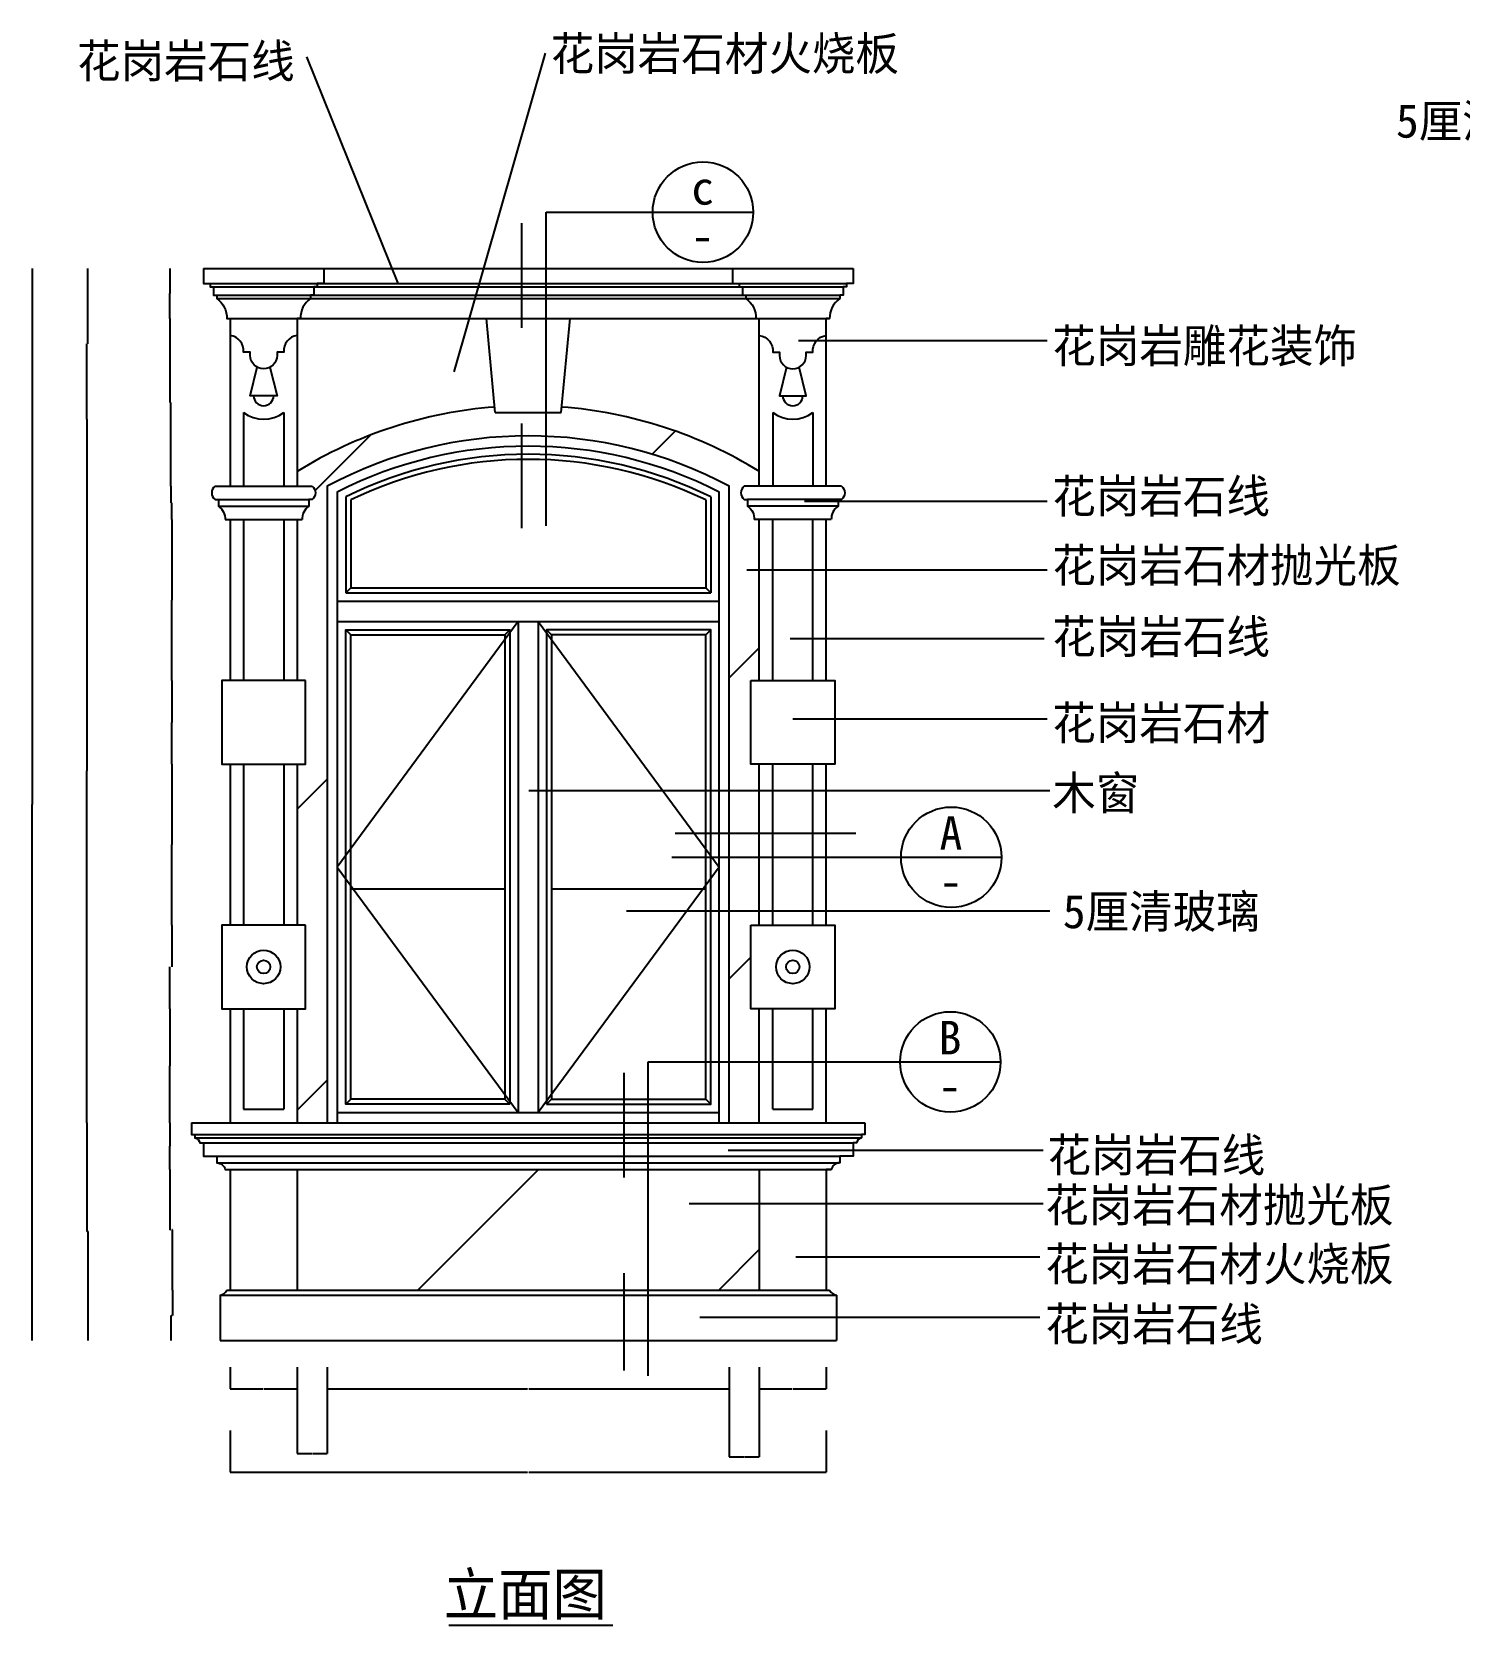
# Model space of a CAD drawing. Header units: metres. Extents: x 152 to 9002, y 185 to 11466.
# Drawn here: x 271 to 4533, y 6710 to 11466 of the extents above; entities that cross this region are included whole.
import ezdxf

# ---------------------------------------------------------------- set-up
doc = ezdxf.new("R2010")
doc.units = ezdxf.units.M
for name, color, linetype in [('3', 3, 'Continuous'), ('4', 4, 'Continuous'), ('7', 7, 'Continuous'), ('BH', 3, 'Continuous'), ('DIM', 3, 'Continuous'), ('TEXT', 3, 'Continuous')]:
    doc.layers.add(name, color=color, linetype=linetype)
doc.dimstyles.get("Standard").update_dxf_attribs({"dimtxt": 2.5, "dimasz": 2.5, "dimexe": 1.25, "dimexo": 0.625, "dimtad": 1, "dimcen": 2.5, "dimazin": 3, "dimtfac": 1, "dimtmove": 0, "dimatfit": 3})

# ---------------------------------------------------------------- blocks, each defined once
blk = doc.blocks.new('*D1')
for p, q in [((271.81, 10760.09), (271.81, 9160.09)), ((271.56, 9160.09), (271.31, 9160.09)), ((271.81, 7560.09), (271.81, 9160.09)), ((271.81, 9160.09), (271.81, 9160.09)), ((272.06, 9160.09), (272.31, 9160.09))]:
    blk.add_line(p, q)
at = {"layer": 'Defpoints'}
for p in [(271.81, 10760.09), (271.81, 9160.09), (271.81, 7560.09)]:
    blk.add_point(p, dxfattribs=at)
at = {"layer": 'DIM', "insert": (271.81, 9161.215), "char_height": 1, "attachment_point": 5}
blk.add_mtext('0', dxfattribs=at)
blk = doc.blocks.new('*D4')
for p, q in [((688.98, 9280.09), (688.98, 9040.09)), ((688.73, 9040.09), (688.48, 9040.09)), ((688.98, 8800.09), (688.98, 9040.09)), ((688.98, 9040.09), (688.98, 9040.09)), ((689.23, 9040.09), (689.48, 9040.09))]:
    blk.add_line(p, q)
at = {"layer": 'Defpoints'}
for p in [(688.98, 9280.09), (688.98, 9040.09), (688.98, 8800.09)]:
    blk.add_point(p, dxfattribs=at)
at = {"layer": 'DIM', "insert": (688.98, 9041.215), "char_height": 1, "attachment_point": 5}
blk.add_mtext('0', dxfattribs=at)
blk = doc.blocks.new('*D5')
for p, q in [((435.63, 10310.09), (435.63, 9260.09)), ((435.38, 9260.09), (435.13, 9260.09)), ((435.63, 8210.09), (435.63, 9260.09)), ((435.63, 9260.09), (435.63, 9260.09)), ((435.88, 9260.09), (436.13, 9260.09))]:
    blk.add_line(p, q)
at = {"layer": 'Defpoints'}
for p in [(435.63, 10310.09), (435.63, 9260.09), (435.63, 8210.09)]:
    blk.add_point(p, dxfattribs=at)
at = {"layer": 'DIM', "insert": (435.63, 9261.215), "char_height": 1, "attachment_point": 5}
blk.add_mtext('0', dxfattribs=at)
blk = doc.blocks.new('*D23')
for p, q in [((863.3, 7290.93), (863.3, 7166.59)), ((2643.3, 7290.93), (2643.3, 7166.59)), ((863.55, 7166.59), (1751.3, 7166.59)), ((1755.3, 7166.59), (2643.05, 7166.59))]:
    blk.add_line(p, q)
at = {"layer": 'Defpoints'}
for p in [(863.3, 7290.93), (2643.3, 7290.93), (863.3, 7166.59)]:
    blk.add_point(p, dxfattribs=at)
at = {"layer": 'DIM', "insert": (1753.3, 7166.59), "char_height": 1, "attachment_point": 5}
blk.add_mtext('1780', dxfattribs=at)
blk = doc.blocks.new('*D24')
for p, q in [((863.3, 7480.93), (863.3, 7415.93)), ((1063.3, 7480.93), (1063.3, 7415.93)), ((863.55, 7415.93), (961.8, 7415.93)), ((964.8, 7415.93), (1063.05, 7415.93))]:
    blk.add_line(p, q)
at = {"layer": 'Defpoints'}
for p in [(863.3, 7480.93), (1063.3, 7480.93), (863.3, 7415.93)]:
    blk.add_point(p, dxfattribs=at)
at = {"layer": 'DIM', "insert": (963.3, 7415.93), "char_height": 1, "attachment_point": 5}
blk.add_mtext('200', dxfattribs=at)
blk = doc.blocks.new('*D26')
for p, q in [((435.63, 8210.09), (435.63, 7885.09)), ((439.46, 7885.09), (435.38, 7885.09)), ((439.21, 7560.09), (439.21, 7885.09))]:
    blk.add_line(p, q)
at = {"layer": 'Defpoints'}
for p in [(435.63, 8210.09), (439.21, 7885.09), (439.21, 7560.09)]:
    blk.add_point(p, dxfattribs=at)
at = {"layer": 'DIM', "insert": (437.42, 7883.965), "char_height": 1, "attachment_point": 5}
blk.add_mtext('3,58', dxfattribs=at)
blk = doc.blocks.new('*D27')
for p, q in [((683.61, 8070.09), (683.61, 7890.09)), ((685.18, 7890.09), (683.36, 7890.09)), ((691, 7890.09), (689.18, 7890.09)), ((690.75, 7710.09), (690.75, 7890.09))]:
    blk.add_line(p, q)
at = {"layer": 'Defpoints'}
for p in [(683.61, 8070.09), (690.75, 7890.09), (690.75, 7710.09)]:
    blk.add_point(p, dxfattribs=at)
at = {"layer": 'DIM', "insert": (687.18, 7890.09), "char_height": 1, "attachment_point": 5}
blk.add_mtext('7,14', dxfattribs=at)
blk = doc.blocks.new('*D28')
for p, q in [((690.75, 7710.09), (690.75, 7635.09)), ((687.18, 7560.09), (687.18, 7635.09)), ((687.43, 7635.09), (690.5, 7635.09))]:
    blk.add_line(p, q)
at = {"layer": 'Defpoints'}
for p in [(690.75, 7710.09), (687.18, 7635.09), (687.18, 7560.09)]:
    blk.add_point(p, dxfattribs=at)
at = {"layer": 'DIM', "insert": (688.965, 7636.215), "char_height": 1, "attachment_point": 5}
blk.add_mtext('3,57', dxfattribs=at)
blk = doc.blocks.new('*D29')
for p, q in [((688.98, 8800.09), (688.98, 8675.09)), ((683.61, 8550.09), (683.61, 8675.09)), ((683.86, 8675.09), (684.295, 8675.09)), ((688.295, 8675.09), (688.73, 8675.09))]:
    blk.add_line(p, q)
at = {"layer": 'Defpoints'}
for p in [(688.98, 8800.09), (683.61, 8675.09), (683.61, 8550.09)]:
    blk.add_point(p, dxfattribs=at)
at = {"layer": 'DIM', "insert": (686.295, 8675.09), "char_height": 1, "attachment_point": 5}
blk.add_mtext('5,37', dxfattribs=at)
blk = doc.blocks.new('*D30')
for p, q in [((683.61, 8210.09), (683.61, 8140.09)), ((683.36, 8140.09), (683.11, 8140.09)), ((683.61, 8070.09), (683.61, 8140.09)), ((683.61, 8140.09), (683.61, 8140.09)), ((683.86, 8140.09), (684.11, 8140.09))]:
    blk.add_line(p, q)
at = {"layer": 'Defpoints'}
for p in [(683.61, 8210.09), (683.61, 8140.09), (683.61, 8070.09)]:
    blk.add_point(p, dxfattribs=at)
at = {"layer": 'DIM', "insert": (683.61, 8141.215), "char_height": 1, "attachment_point": 5}
blk.add_mtext('0', dxfattribs=at)
blk = doc.blocks.new('*D31')
for p, q in [((683.61, 8550.09), (683.61, 8380.09)), ((683.36, 8380.09), (683.11, 8380.09)), ((683.61, 8210.09), (683.61, 8380.09)), ((683.61, 8380.09), (683.61, 8380.09)), ((683.86, 8380.09), (684.11, 8380.09))]:
    blk.add_line(p, q)
at = {"layer": 'Defpoints'}
for p in [(683.61, 8550.09), (683.61, 8380.09), (683.61, 8210.09)]:
    blk.add_point(p, dxfattribs=at)
at = {"layer": 'DIM', "insert": (683.61, 8381.215), "char_height": 1, "attachment_point": 5}
blk.add_mtext('0', dxfattribs=at)
blk = doc.blocks.new('*D32')
for p, q in [((1153.3, 7480.93), (1153.3, 7415.93)), ((2353.3, 7480.93), (2353.3, 7415.93)), ((1153.55, 7415.93), (1751.3, 7415.93)), ((1755.3, 7415.93), (2353.05, 7415.93))]:
    blk.add_line(p, q)
at = {"layer": 'Defpoints'}
for p in [(1153.3, 7480.93), (2353.3, 7480.93), (1153.3, 7415.93)]:
    blk.add_point(p, dxfattribs=at)
at = {"layer": 'DIM', "insert": (1753.3, 7415.93), "char_height": 1, "attachment_point": 5}
blk.add_mtext('1200', dxfattribs=at)
blk = doc.blocks.new('*D33')
for p, q in [((1063.3, 7480.93), (1063.3, 7222.99)), ((1153.3, 7480.93), (1153.3, 7222.99)), ((1063.55, 7222.99), (1107.3, 7222.99)), ((1109.3, 7222.99), (1153.05, 7222.99))]:
    blk.add_line(p, q)
at = {"layer": 'Defpoints'}
for p in [(1063.3, 7480.93), (1153.3, 7480.93), (1063.3, 7222.99)]:
    blk.add_point(p, dxfattribs=at)
at = {"layer": 'DIM', "insert": (1108.3, 7222.99), "char_height": 1, "attachment_point": 5}
blk.add_mtext('90', dxfattribs=at)
blk = doc.blocks.new('*D34')
for p, q in [((2353.3, 7480.93), (2353.3, 7213.1)), ((2443.3, 7480.93), (2443.3, 7213.1)), ((2353.55, 7213.1), (2397.3, 7213.1)), ((2399.3, 7213.1), (2443.05, 7213.1))]:
    blk.add_line(p, q)
at = {"layer": 'Defpoints'}
for p in [(2353.3, 7480.93), (2443.3, 7480.93), (2353.3, 7213.1)]:
    blk.add_point(p, dxfattribs=at)
at = {"layer": 'DIM', "insert": (2398.3, 7213.1), "char_height": 1, "attachment_point": 5}
blk.add_mtext('90', dxfattribs=at)
blk = doc.blocks.new('*D35')
for p, q in [((2443.3, 7480.93), (2443.3, 7415.93)), ((2643.3, 7480.93), (2643.3, 7415.93)), ((2443.55, 7415.93), (2541.8, 7415.93)), ((2544.8, 7415.93), (2643.05, 7415.93))]:
    blk.add_line(p, q)
at = {"layer": 'Defpoints'}
for p in [(2443.3, 7480.93), (2643.3, 7480.93), (2443.3, 7415.93)]:
    blk.add_point(p, dxfattribs=at)
at = {"layer": 'DIM', "insert": (2543.3, 7415.93), "char_height": 1, "attachment_point": 5}
blk.add_mtext('200', dxfattribs=at)
blk = doc.blocks.new('*D61')
for p, q in [((686.28, 10110.09), (686.28, 10060.09)), ((687.28, 10060.09), (686.03, 10060.09)), ((689.53, 10060.09), (688.28, 10060.09)), ((689.28, 10010.09), (689.28, 10060.09))]:
    blk.add_line(p, q)
at = {"layer": 'Defpoints'}
for p in [(686.28, 10110.09), (689.28, 10060.09), (689.28, 10010.09)]:
    blk.add_point(p, dxfattribs=at)
at = {"layer": 'DIM', "insert": (687.78, 10060.09), "char_height": 1, "attachment_point": 5}
blk.add_mtext('3', dxfattribs=at)
blk = doc.blocks.new('*D62')
for p, q in [((688.98, 9530.09), (688.98, 9405.09)), ((688.73, 9405.09), (688.48, 9405.09)), ((688.98, 9280.09), (688.98, 9405.09)), ((688.98, 9405.09), (688.98, 9405.09)), ((689.23, 9405.09), (689.48, 9405.09))]:
    blk.add_line(p, q)
at = {"layer": 'Defpoints'}
for p in [(688.98, 9530.09), (688.98, 9405.09), (688.98, 9280.09)]:
    blk.add_point(p, dxfattribs=at)
at = {"layer": 'DIM', "insert": (688.98, 9406.215), "char_height": 1, "attachment_point": 5}
blk.add_mtext('0', dxfattribs=at)
blk = doc.blocks.new('*D63')
for p, q in [((689.28, 10010.09), (689.28, 9770.09)), ((688.73, 9770.09), (688.48, 9770.09)), ((688.98, 9530.09), (688.98, 9770.09)), ((688.98, 9770.09), (689.28, 9770.09)), ((689.53, 9770.09), (689.78, 9770.09))]:
    blk.add_line(p, q)
at = {"layer": 'Defpoints'}
for p in [(689.28, 10010.09), (688.98, 9770.09), (688.98, 9530.09)]:
    blk.add_point(p, dxfattribs=at)
at = {"layer": 'DIM', "insert": (689.13, 9771.215), "char_height": 1, "attachment_point": 5}
blk.add_mtext('0,3', dxfattribs=at)
blk = doc.blocks.new('*D64')
for p, q in [((437.84, 10760.09), (437.84, 10535.09)), ((435.63, 10310.09), (435.63, 10535.09)), ((435.88, 10535.09), (437.59, 10535.09))]:
    blk.add_line(p, q)
at = {"layer": 'Defpoints'}
for p in [(437.84, 10760.09), (435.63, 10535.09), (435.63, 10310.09)]:
    blk.add_point(p, dxfattribs=at)
at = {"layer": 'DIM', "insert": (436.735, 10536.215), "char_height": 1, "attachment_point": 5}
blk.add_mtext('2,21', dxfattribs=at)
blk = doc.blocks.new('*D65')
for p, q in [((683.61, 10610.09), (683.61, 10360.09)), ((686.53, 10360.09), (683.36, 10360.09)), ((686.28, 10110.09), (686.28, 10360.09))]:
    blk.add_line(p, q)
at = {"layer": 'Defpoints'}
for p in [(683.61, 10610.09), (686.28, 10360.09), (686.28, 10110.09)]:
    blk.add_point(p, dxfattribs=at)
at = {"layer": 'DIM', "insert": (684.945, 10358.965), "char_height": 1, "attachment_point": 5}
blk.add_mtext('2,67', dxfattribs=at)
blk = doc.blocks.new('*D66')
for p, q in [((683.61, 10760.09), (683.61, 10685.09)), ((683.36, 10685.09), (683.11, 10685.09)), ((683.61, 10610.09), (683.61, 10685.09)), ((683.61, 10685.09), (683.61, 10685.09)), ((683.86, 10685.09), (684.11, 10685.09))]:
    blk.add_line(p, q)
at = {"layer": 'Defpoints'}
for p in [(683.61, 10760.09), (683.61, 10685.09), (683.61, 10610.09)]:
    blk.add_point(p, dxfattribs=at)
at = {"layer": 'DIM', "insert": (683.61, 10686.215), "char_height": 1, "attachment_point": 5}
blk.add_mtext('0', dxfattribs=at)

msp = doc.modelspace()

# ---------------------------------------------------------------- hatches: boundary and pattern name
at = {"layer": 'BH'}
h = msp.add_hatch(dxfattribs=at)
h.set_pattern_fill('ANSI31', scale=200)
h.paths.add_polyline_path([(1806.54, 10610.09), (1628.3, 10610.09), (1654.83, 10330.09), (1806.54, 10330.09)])
h.paths.add_polyline_path([(1806.54, 10330.09), (1851.76, 10330.09), (1878.3, 10610.09), (1806.54, 10610.09)])
h = msp.add_hatch(dxfattribs=at)
h.set_pattern_fill('ANSI31', scale=200)
h.paths.add_polyline_path([(1063.3, 8800.09), (1088.3, 8800.09), (1088.3, 8550.09), (1063.3, 8550.09), (1063.3, 8210.09), (1153.3, 8210.09), (1153.3, 10110.09, -0.13), (1806.54, 10258.98), (1806.54, 10330.09), (1654.83, 10330.09), (1653.3, 10346.27, 0.12), (1063.3, 10153.89), (1063.3, 10110.09), (1108.3, 10110.09, -0.5), (1108.3, 10070.09), (1098.3, 10070.09), (1098.3, 10050.09, 0.26), (1078.3, 10010.09), (1063.3, 10010.09), (1063.3, 9530.09), (1088.3, 9530.09), (1088.3, 9280.09), (1063.3, 9280.09)])
h.paths.add_polyline_path([(1853.3, 10346.27), (1851.76, 10330.09), (1806.54, 10330.09), (1806.54, 10258.98, -0.11), (2353.3, 10110.09), (2353.3, 9074.43), (2443.3, 9074.43), (2443.3, 9280.09), (2418.3, 9280.09), (2418.3, 9530.09), (2443.3, 9530.09), (2443.3, 10010.09), (2428.3, 10010.09, 0.26), (2408.3, 10050.09), (2408.3, 10070.09), (2398.3, 10070.09, -0.5), (2398.3, 10110.09), (2443.3, 10110.09), (2443.3, 10153.89, 0.12)])
h.paths.add_polyline_path([(2443.3, 9002.25), (2443.3, 9074.43), (2353.3, 9074.43), (2353.3, 9002.25)])
h.paths.add_polyline_path([(2443.3, 9002.25), (2353.3, 9002.25), (2353.3, 8391.34), (2443.3, 8391.34), (2443.3, 8550.09), (2418.3, 8550.09), (2418.3, 8800.09), (2443.3, 8800.09)])
h.paths.add_polyline_path([(2443.3, 8391.34), (2353.3, 8391.34), (2353.3, 8210.09), (2443.3, 8210.09)])
h = msp.add_hatch(dxfattribs=at)
h.set_pattern_fill('AR-RROOF', scale=350)
h.paths.add_polyline_path([(1223.3, 10068.92), (1223.3, 9806.4), (2283.3, 9806.4), (2283.3, 10068.92, 0.23)])
h.paths.add_polyline_path([(1683.3, 9652.1), (1223.3, 9027.56), (1223.3, 8918.94), (1683.3, 8294.4)])
h.paths.add_polyline_path([(1683.3, 9652.1), (1683.3, 9666.4), (1223.3, 9666.4), (1223.3, 9027.56)])
h.paths.add_polyline_path([(1223.3, 8280.09), (1683.3, 8280.09), (1683.3, 8294.4), (1223.3, 8918.94)])
h.paths.add_polyline_path([(1823.3, 8294.4), (1823.3, 8280.09), (2283.3, 8280.09), (2283.3, 8918.94)])
h.paths.add_polyline_path([(1823.3, 8294.4), (2283.3, 8918.94), (2283.3, 9027.56), (1823.3, 9652.1)])
h.paths.add_polyline_path([(2283.3, 9027.56), (2283.3, 9666.4), (1823.3, 9666.4), (1823.3, 9652.1)])
h = msp.add_hatch(dxfattribs=at)
h.set_pattern_fill('ANSI31', scale=200)
h.paths.add_polyline_path([(1063.3, 8070.09), (1063.3, 7710.09), (2111.87, 7710.09), (2111.87, 8070.09)])
h.paths.add_polyline_path([(2111.87, 7710.09), (2443.3, 7710.09), (2443.3, 8070.09), (2111.87, 8070.09)])

# ---------------------------------------------------------------- linework, layer by layer
at = {"layer": '3'}
for p, q in [((1208.3, 10077.85), (1208.3, 9791.4)), ((1223.3, 10068.92), (1223.3, 9806.4)), ((2283.3, 10068.92), (2283.3, 9806.4)), ((2298.3, 10077.85), (2298.3, 9791.4)), ((1223.3, 9806.4), (1208.3, 9791.4)), ((1223.3, 9806.4), (2283.3, 9806.4)), ((2283.3, 9806.4), (2298.3, 9791.4)), ((1208.3, 9791.4), (2298.3, 9791.4)), ((1723.3, 9706.4), (1183.3, 8973.25)), ((1783.3, 9706.4), (2323.3, 8973.25)), ((1223.3, 9666.4), (1208.3, 9681.4)), ((1683.3, 9666.4), (1698.3, 9681.4)), ((1823.3, 9666.4), (1808.3, 9681.4)), ((2283.3, 9666.4), (2298.3, 9681.4)), ((1183.3, 8973.25), (1723.3, 8240.09)), ((2323.3, 8973.25), (1783.3, 8240.09)), ((1223.3, 8280.09), (1208.3, 8265.09)), ((1683.3, 8280.09), (1698.3, 8265.09)), ((1823.3, 8280.09), (1808.3, 8265.09)), ((2283.3, 8280.09), (2298.3, 8265.09)), ((758.3, 8165.09), (2748.3, 8165.09))]:
    msp.add_line(p, q, dxfattribs=at)
for points in [[(1698.3, 8265.09), (1208.3, 8265.09), (1208.3, 9681.4), (1698.3, 9681.4), (1698.3, 8265.09)], [(1683.3, 8280.09), (1223.3, 8280.09), (1223.3, 9666.4), (1683.3, 9666.4), (1683.3, 8280.09)], [(1808.3, 8265.09), (2298.3, 8265.09), (2298.3, 9681.4), (1808.3, 9681.4), (1808.3, 8265.09)], [(1823.3, 8280.09), (2283.3, 8280.09), (2283.3, 9666.4), (1823.3, 9666.4), (1823.3, 8280.09)]]:
    msp.add_lwpolyline(points, close=True, dxfattribs=at)
for centre, radius, start, end in [((1753.3, 8974.29), 1230.8, 63.72, 116.28), ((1753.3, 8970.44), 1219.65, 64.24, 115.76)]:
    msp.add_arc(centre, radius, start, end, dxfattribs=at)
at = {"layer": '4'}
for p, q in [((783.3, 10760.09), (2723.3, 10760.09)), ((863.3, 10610.09), (2653.3, 10610.09)), ((863.3, 10610.09), (863.3, 10110.09)), ((1063.3, 10610.09), (1063.3, 10110.09)), ((2443.3, 10110.09), (2443.3, 10610.09)), ((2643.3, 10110.09), (2643.3, 10610.09)), ((818.3, 10110.09), (1108.3, 10110.09)), ((2688.3, 10110.09), (2398.3, 10110.09)), ((848.3, 10010.09), (1078.3, 10010.09)), ((863.3, 10010.09), (863.3, 9530.09)), ((1063.3, 10010.09), (1063.3, 9530.09)), ((2658.3, 10010.09), (2428.3, 10010.09)), ((2443.3, 9530.09), (2443.3, 10010.09)), ((2643.3, 9530.09), (2643.3, 10010.09)), ((863.3, 9280.09), (863.3, 8800.09)), ((1063.3, 9280.09), (1063.3, 8800.09)), ((2443.3, 8800.09), (2443.3, 9280.09)), ((2643.3, 8800.09), (2643.3, 9280.09)), ((863.3, 8550.09), (863.3, 8210.09)), ((1063.3, 8550.09), (1063.3, 8210.09)), ((2443.3, 8210.09), (2443.3, 8550.09)), ((2643.3, 8210.09), (2643.3, 8550.09)), ((748.3, 8210.09), (2758.3, 8210.09)), ((823.3, 8110.09), (2683.3, 8110.09)), ((863.3, 8070.09), (2658.3, 8070.09)), ((863.3, 8070.09), (863.3, 7710.09)), ((1063.3, 8070.09), (1063.3, 7710.09)), ((2443.3, 8070.09), (2443.3, 7710.09)), ((2643.3, 8070.09), (2643.3, 7710.09)), ((853.3, 7710.09), (2653.3, 7710.09)), ((833.3, 7695.09), (833.3, 7560.09)), ((2673.3, 7695.09), (2673.3, 7560.09)), ((833.3, 7560.09), (2673.3, 7560.09))]:
    msp.add_line(p, q, dxfattribs=at)
for points in [[(783.3, 10760.09), (783.3, 10715.09), (803.3, 10715.09), (803.3, 10705.09), (813.3, 10705.09), (813.3, 10680.09), (823.3, 10680.09), (823.3, 10670.09, -0.25), (853.3, 10610.09), (863.3, 10610.09)], [(1143.3, 10760.09), (1143.3, 10715.09), (1123.3, 10715.09), (1123.3, 10705.09), (1113.3, 10705.09), (1113.3, 10680.09), (1103.3, 10680.09), (1103.3, 10670.09, 0.25), (1073.3, 10610.09), (1063.3, 10610.09)], [(2363.3, 10760.09), (2363.3, 10715.09), (2383.3, 10715.09), (2383.3, 10705.09), (2393.3, 10705.09), (2393.3, 10680.09), (2403.3, 10680.09), (2403.3, 10670.09, -0.25), (2433.3, 10610.09), (2443.3, 10610.09)], [(2723.3, 10760.09), (2723.3, 10715.09), (2703.3, 10715.09), (2703.3, 10705.09), (2693.3, 10705.09), (2693.3, 10680.09), (2683.3, 10680.09), (2683.3, 10670.09, 0.25), (2653.3, 10610.09), (2643.3, 10610.09)], [(2353.3, 8210.09), (2353.3, 10110.09, 0.25), (1153.3, 10110.09), (1153.3, 8210.09)], [(818.3, 10110.09, 0.5), (818.3, 10070.09), (828.3, 10070.09), (828.3, 10050.09, -0.26), (848.3, 10010.09)], [(1108.3, 10110.09, -0.5), (1108.3, 10070.09), (1098.3, 10070.09), (1098.3, 10050.09, 0.26), (1078.3, 10010.09)], [(2398.3, 10110.09, 0.5), (2398.3, 10070.09), (2408.3, 10070.09), (2408.3, 10050.09, -0.26), (2428.3, 10010.09)], [(2688.3, 10110.09, -0.5), (2688.3, 10070.09), (2678.3, 10070.09), (2678.3, 10050.09, 0.26), (2658.3, 10010.09)], [(748.3, 8210.09), (748.3, 8175.09), (758.3, 8175.09), (758.3, 8165.09, -0.27), (773.3, 8150.09), (783.3, 8150.09), (783.3, 8110.09), (823.3, 8110.09), (823.3, 8090.09, -0.37), (848.3, 8070.09), (863.3, 8070.09)], [(2758.3, 8210.09), (2758.3, 8175.09), (2748.3, 8175.09), (2748.3, 8165.09, 0.27), (2733.3, 8150.09), (2723.3, 8150.09), (2723.3, 8110.09), (2683.3, 8110.09), (2683.3, 8090.09, 0.37), (2658.3, 8070.09), (2643.3, 8070.09)]]:
    msp.add_lwpolyline(points, format="xyb", dxfattribs=at)
for points in [[(1088.3, 9530.09), (838.3, 9530.09), (838.3, 9280.09), (1088.3, 9280.09)], [(2418.3, 9530.09), (2668.3, 9530.09), (2668.3, 9280.09), (2418.3, 9280.09)], [(1088.3, 8800.09), (838.3, 8800.09), (838.3, 8550.09), (1088.3, 8550.09)], [(2418.3, 8800.09), (2668.3, 8800.09), (2668.3, 8550.09), (2418.3, 8550.09)]]:
    msp.add_lwpolyline(points, close=True, dxfattribs=at)
for centre, radius, start, end in [((1753.3, 9038.69), 1311.41, 94.37, 121.75), ((1753.3, 9038.69), 1311.41, 58.25, 85.63), ((827.97, 7723.03), 28.44, 280.8, 332.94), ((2678.63, 7723.03), 28.44, 207.06, 259.2)]:
    msp.add_arc(centre, radius, start, end, dxfattribs=at)
at = {"layer": '7'}
for p, q in [((803.3, 10715.09), (2703.3, 10715.09)), ((813.3, 10705.09), (2693.3, 10705.09)), ((823.3, 10680.09), (2683.3, 10680.09)), ((823.3, 10670.09), (2683.3, 10670.09)), ((1654.83, 10330.09), (1628.3, 10610.09)), ((1851.76, 10330.09), (1878.3, 10610.09)), ((903.3, 10330.09), (903.3, 10110.09)), ((1023.3, 10330.09), (1023.3, 10110.09)), ((1654.83, 10330.09), (1851.76, 10330.09)), ((2483.3, 10330.09), (2483.3, 10110.09)), ((2603.3, 10330.09), (2603.3, 10110.09)), ((828.3, 10070.09), (1098.3, 10070.09)), ((828.3, 10050.09), (1098.3, 10050.09)), ((2678.3, 10070.09), (2408.3, 10070.09)), ((2678.3, 10050.09), (2408.3, 10050.09)), ((903.3, 10010.09), (903.3, 9530.09)), ((1023.3, 10010.09), (1023.3, 9530.09)), ((2483.3, 9530.09), (2483.3, 10010.09)), ((2603.3, 9530.09), (2603.3, 10010.09)), ((1183.3, 9766.4), (2323.3, 9766.4)), ((1183.3, 9706.4), (2323.3, 9706.4)), ((1723.3, 9706.4), (1723.3, 8240.09)), ((1783.3, 9706.4), (1783.3, 8240.09)), ((903.3, 9280.09), (903.3, 8800.09)), ((1023.3, 9280.09), (1023.3, 8800.09)), ((2483.3, 8800.09), (2483.3, 9280.09)), ((2603.3, 8800.09), (2603.3, 9280.09)), ((903.3, 8550.09), (903.3, 8250.09)), ((1023.3, 8550.09), (1023.3, 8250.09)), ((2483.3, 8250.09), (2483.3, 8550.09)), ((2603.3, 8250.09), (2603.3, 8550.09)), ((903.3, 8250.09), (1023.3, 8250.09)), ((1183.3, 8240.09), (2323.3, 8240.09)), ((2483.3, 8250.09), (2603.3, 8250.09)), ((758.3, 8175.09), (2748.3, 8175.09)), ((783.3, 8150.09), (2723.3, 8150.09)), ((823.3, 8090.09), (2681.88, 8090.09)), ((833.3, 7695.09), (2673.3, 7695.09))]:
    msp.add_line(p, q, dxfattribs=at)
for points in [[(1063.3, 10560.09, 0.4), (1023.3, 10510.09), (1003.3, 10510.09), (1003.3, 10500.09, -1), (923.3, 10500.09), (923.3, 10510.09), (903.3, 10510.09, 0.4), (863.3, 10560.09, 0.4)], [(2443.3, 10560.09, -0.4), (2483.3, 10510.09), (2503.3, 10510.09), (2503.3, 10500.09, 1), (2583.3, 10500.09), (2583.3, 10510.09), (2603.3, 10510.09, -0.4), (2643.3, 10560.09, -0.4)], [(2323.3, 8210.09), (2323.3, 10092.61, 0.24), (1183.3, 10092.61), (1183.3, 8210.09)]]:
    msp.add_lwpolyline(points, format="xyb", dxfattribs=at)
for points in [[(982.12, 10464.8), (1003.3, 10380.09), (923.3, 10380.09), (944.47, 10464.8)], [(2524.47, 10464.8), (2503.3, 10380.09), (2583.3, 10380.09), (2562.12, 10464.8)]]:
    msp.add_lwpolyline(points, dxfattribs=at)
for centre, radius in [((963.3, 8675.09), 50), ((2543.3, 8675.09), 50), ((963.3, 8675.09), 20), ((2543.3, 8675.09), 20)]:
    msp.add_circle(centre, radius, dxfattribs=at)
for centre, radius, start, end in [((963.3, 10380.09), 30, 180, 0), ((2543.3, 10380.09), 30, 180, 0), ((963.3, 10410.09), 100, 233.13, 306.87), ((2543.3, 10410.09), 100, 233.13, 306.87)]:
    msp.add_arc(centre, radius, start, end, dxfattribs=at)
at = {"layer": 'DIM'}
for p, q in [((1734.36, 10582.92), (1734.36, 10895.51)), ((1806.54, 10927.83), (2125.07, 10927.83)), ((1806.54, 9991.19), (1806.54, 10927.83)), ((1734.36, 9984.43), (1734.36, 10297.01)), ((2192.3, 9074.43), (2731.46, 9074.43)), ((2181.98, 9002.25), (2866.39, 9002.25)), ((2111.87, 8391.34), (2863.65, 8391.34)), ((2111.87, 7454.7), (2111.87, 8391.34)), ((2039.7, 8046.43), (2039.7, 8359.02)), ((2039.7, 7470.47), (2039.7, 7760.9))]:
    msp.add_line(p, q, dxfattribs=at)
for points in [[(2125.07, 10927.83), (2425.07, 10927.83)], [(2866.39, 9002.25), (3166.39, 9002.25)], [(2863.65, 8391.34), (3163.65, 8391.34)]]:
    msp.add_lwpolyline(points, dxfattribs=at)
for centre in [(2275.07, 10927.83), (3016.39, 9002.25), (3013.65, 8391.34)]:
    msp.add_circle(centre, 150, dxfattribs=at)
at = {"layer": 'TEXT'}
msp.add_line((1516.34, 6710.45), (2006.13, 6710.45), dxfattribs=at)

# ---------------------------------------------------------------- texts
at = {"layer": 'DIM'}
for s, p in [('c', (2240.36, 10950.49)), ('-', (2239.83, 10807.17)), ('A', (2981.41, 9024.91)), ('-', (2981.15, 8881.59)), ('B', (2978.67, 8414)), ('-', (2978.41, 8270.68))]:
    msp.add_text(s, height=100, dxfattribs=at).set_placement(p)
at = {"layer": 'TEXT'}
for s, height, p in [('花岗岩石材火烧板', 100, (1820.27, 11351.34)), ('花岗岩石线', 100, (406.12, 11328.92)), ('5厘清玻璃', 100, (4344.1, 11150.2)), ('花岗岩雕花装饰', 100, (3317.98, 10478.97)), ('花岗岩石线', 100, (3317.98, 10030.22)), ('花岗岩石材抛光板', 100, (3317.98, 9823.92)), ('花岗岩石线', 100, (3317.98, 9610.76)), ('花岗岩石材', 100, (3317.98, 9353.47)), ('木窗', 100, (3317.98, 9144.37)), ('5厘清玻璃', 100, (3349.41, 8790.6)), ('花岗岩石线', 100, (3303.84, 8063.31)), ('花岗岩石材抛光板', 100, (3296.77, 7914.35)), ('花岗岩石材火烧板', 100, (3296.77, 7738.24)), ('花岗岩石线', 100, (3296.77, 7559.29)), ('立面图', 125, (1501.01, 6740.34))]:
    msp.add_text(s, height=height, dxfattribs=at).set_placement(p)

# ---------------------------------------------------------------- dimensions: what is measured, and where the dimension line sits
at = {"layer": 'DIM'}
for base, p1, p2, picture, middle in [((271.81, 9160.09), (271.81, 10760.09), (271.81, 7560.09), '*D1', (271.81, 9161.215)), ((435.63, 10535.09), (435.63, 10310.09), (437.84, 10760.09), '*D64', (436.735, 10536.215)), ((683.61, 10685.09), (683.61, 10610.09), (683.61, 10760.09), '*D66', (683.61, 10686.215)), ((686.28, 10360.09), (686.28, 10110.09), (683.61, 10610.09), '*D65', (684.945, 10358.965)), ((435.63, 9260.09), (435.63, 8210.09), (435.63, 10310.09), '*D5', (435.63, 9261.215)), ((689.28, 10060.09), (689.28, 10010.09), (686.28, 10110.09), '*D61', (687.78, 10060.09)), ((688.98, 9770.09), (688.98, 9530.09), (689.28, 10010.09), '*D63', (689.13, 9771.215)), ((688.98, 9405.09), (688.98, 9280.09), (688.98, 9530.09), '*D62', (688.98, 9406.215)), ((688.98, 9040.09), (688.98, 8800.09), (688.98, 9280.09), '*D4', (688.98, 9041.215)), ((683.61, 8675.09), (683.61, 8550.09), (688.98, 8800.09), '*D29', (686.295, 8675.09)), ((683.61, 8380.09), (683.61, 8210.09), (683.61, 8550.09), '*D31', (683.61, 8381.215)), ((439.21, 7885.09), (439.21, 7560.09), (435.63, 8210.09), '*D26', (437.42, 7883.965)), ((683.61, 8140.09), (683.61, 8070.09), (683.61, 8210.09), '*D30', (683.61, 8141.215)), ((690.75, 7890.09), (690.75, 7710.09), (683.61, 8070.09), '*D27', (687.18, 7890.09)), ((687.18, 7635.09), (687.18, 7560.09), (690.75, 7710.09), '*D28', (688.965, 7636.215)), ((863.3, 7415.93), (863.3, 7480.93), (1063.3, 7480.93), '*D24', (963.3, 7415.93)), ((1063.3, 7222.99), (1063.3, 7480.93), (1153.3, 7480.93), '*D33', (1108.3, 7222.99)), ((1153.3, 7415.93), (1153.3, 7480.93), (2353.3, 7480.93), '*D32', (1753.3, 7415.93)), ((2353.3, 7213.1), (2353.3, 7480.93), (2443.3, 7480.93), '*D34', (2398.3, 7213.1)), ((2443.3, 7415.93), (2443.3, 7480.93), (2643.3, 7480.93), '*D35', (2543.3, 7415.93)), ((863.3, 7166.59), (863.3, 7290.93), (2643.3, 7290.93), '*D23', (1753.3, 7166.59))]:
    dim = msp.add_linear_dim(base=base, p1=p1, p2=p2, dimstyle='Standard', dxfattribs=at)
    dim.commit()
    dim.dimension.update_dxf_attribs({"geometry": picture, "text_midpoint": middle})

# ---------------------------------------------------------------- leaders
for points in [[(1366.37, 10713.36), (1092.72, 11391.22)], [(1531.71, 10451.34), (1805.36, 11402.61)], [(2560.65, 10544.78), (3302.51, 10544.78)], [(2577.79, 10065.65), (3302.51, 10065.65)], [(2406.44, 9860.31), (3302.51, 9860.31)], [(2534.95, 9654.97), (3293.94, 9654.97)], [(2543.52, 9415.41), (3302.51, 9415.41)], [(1755.32, 9201.51), (3311.08, 9201.51)], [(2046.61, 8842.16), (3311.08, 8842.16)], [(2350.42, 8128.5), (3291.26, 8128.5)], [(2233.54, 7969.33), (3291.26, 7969.33)], [(2552.3, 7810.15), (3280.63, 7810.15)], [(2265.41, 7629.76), (3280.63, 7629.76)]]:
    msp.add_leader(points, dimstyle='Standard', dxfattribs=at)

doc.saveas('drawing.dxf')
